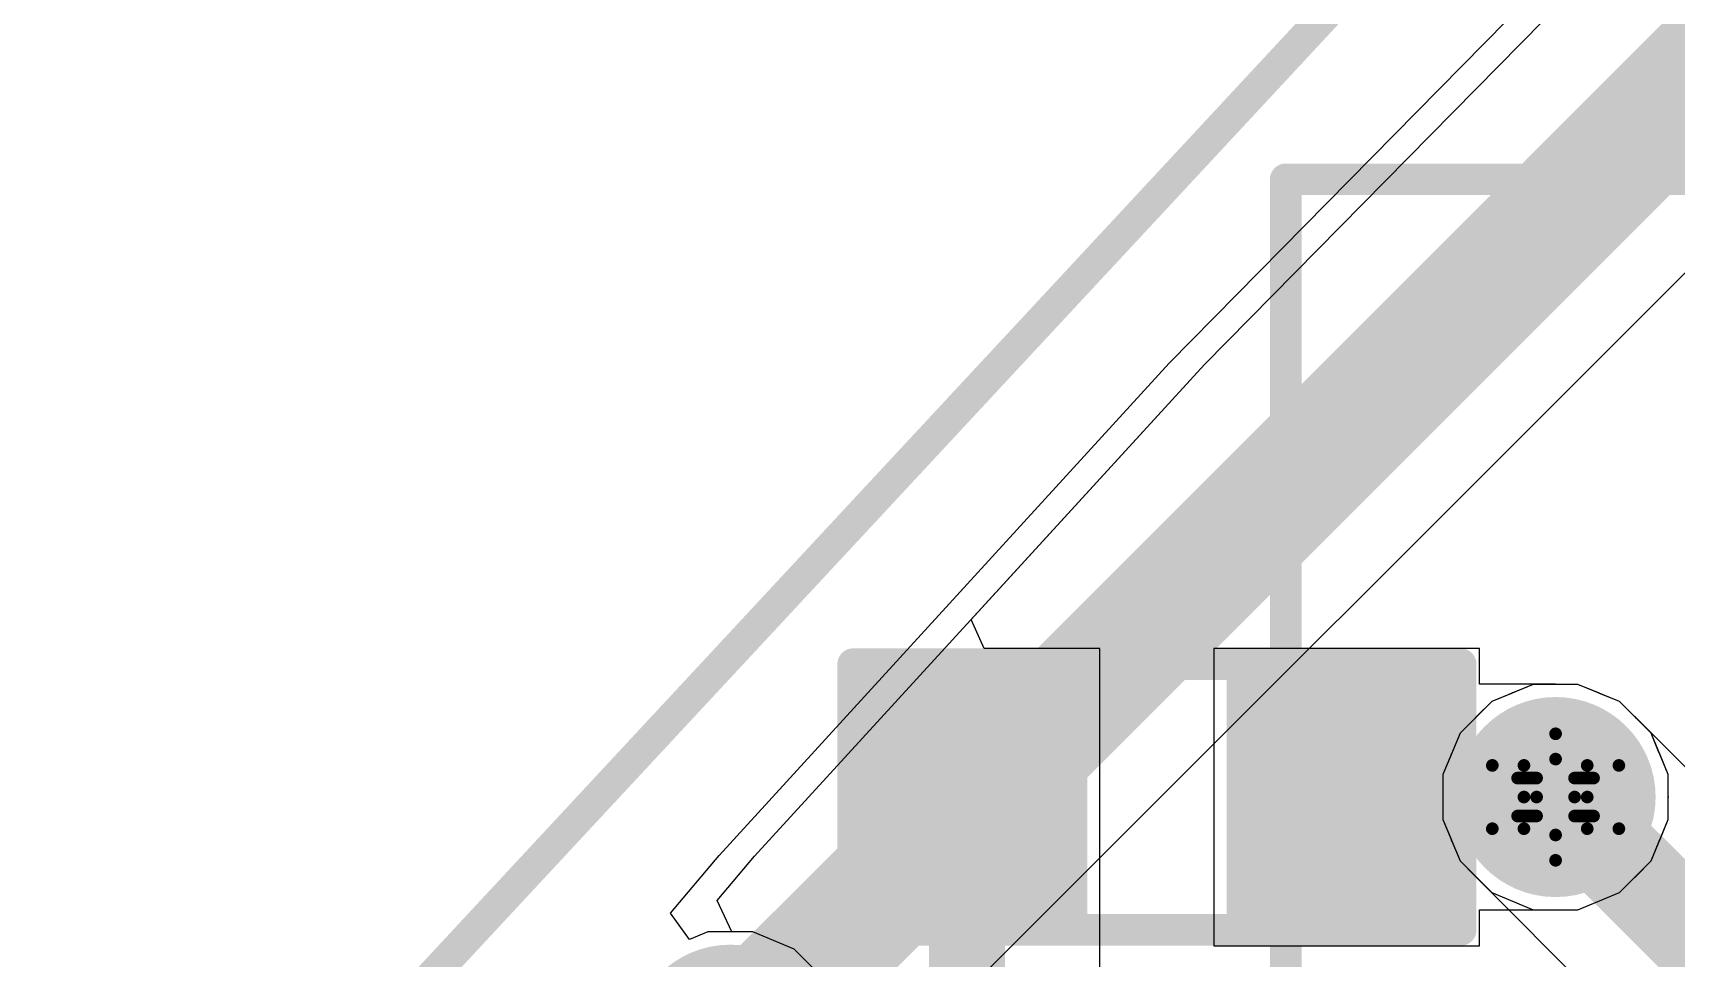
# Model space of a CAD drawing. Header units: inches. Extents: x -2.7 to 10.9, y -2.9 to 7.4.
# Drawn here: x -2.2276 to -1.968, y 1.8615 to 2.0078 of the extents above; entities that cross this region are included whole.
import ezdxf

# ---------------------------------------------------------------- set-up
doc = ezdxf.new("R2010")
doc.units = ezdxf.units.IN
doc.header["$MEASUREMENT"] = 0
for name, color, linetype in [('Board Outline', 216, 'Continuous'), ('Bottom Layer', 5, 'Continuous'), ('Bottom Overlay', 54, 'Continuous'), ('Bottom Solder', 6, 'Continuous'), ('Drill Drawing', 1, 'Continuous'), ('Layer 2', 16, 'Continuous'), ('Layer 3', 76, 'Continuous'), ('Top Layer', 1, 'Continuous'), ('Top Overlay', 2, 'Continuous'), ('Top Paste', 8, 'Continuous'), ('Top Solder', 216, 'Continuous'), ('Via Holes', 16, 'Continuous')]:
    doc.layers.add(name, color=color, linetype=linetype)

# ---------------------------------------------------------------- blocks, each defined once
blk = doc.blocks.new('R___0603_199')
at = {"layer": 'Top Layer'}
for points in [[(-0.015, 0.0175), (-0.015, -0.0175), (-0.045, -0.0175), (-0.045, 0.0175)], [(0.045, 0.0175), (0.045, -0.0175), (0.015, -0.0175), (0.015, 0.0175)]]:
    blk.add_hatch(color=1, dxfattribs=at).paths.add_polyline_path(points)
at = {"layer": 'Top Paste'}
for points in [[(-0.015, 0.0175), (-0.015, -0.0175), (-0.045, -0.0175), (-0.045, 0.0175)], [(0.045, 0.0175), (0.045, -0.0175), (0.015, -0.0175), (0.015, 0.0175)]]:
    blk.add_hatch(color=8, dxfattribs=at).paths.add_polyline_path(points)
at = {"layer": 'Top Solder'}
for points in [[(-0.011, 0.0215), (-0.011, -0.0215), (-0.049, -0.0215), (-0.049, 0.0215)], [(0.049, 0.0215), (0.049, -0.0215), (0.011, -0.0215), (0.011, 0.0215)]]:
    blk.add_hatch(color=216, dxfattribs=at).paths.add_polyline_path(points)
at = {"layer": 'Top Overlay'}
for points in [[(-0.048, 0.021, 0.005, 0.005, 0), (0.048, 0.021, 0.005, 0.005, 0)], [(-0.048, -0.021, 0.005, 0.005, 0), (-0.048, 0.021, 0.005, 0.005, 0)], [(0.048, -0.021, 0.005, 0.005, 0), (0.048, 0.021, 0.005, 0.005, 0)], [(-0.048, -0.021, 0.005, 0.005, 0), (0.048, -0.021, 0.005, 0.005, 0)]]:
    blk.add_lwpolyline(points, format="xyseb", dxfattribs=at)
for points in [[(-0.04925, 0.021, 0.0025, 0.0025, 1), (-0.04675, 0.021, 0.0025, 0.0025, 1)], [(-0.04925, 0.021, 0.0025, 0.0025, 1), (-0.04675, 0.021, 0.0025, 0.0025, 1)], [(0.04675, 0.021, 0.0025, 0.0025, 1), (0.04925, 0.021, 0.0025, 0.0025, 1)], [(0.04675, 0.021, 0.0025, 0.0025, 1), (0.04925, 0.021, 0.0025, 0.0025, 1)], [(-0.04925, -0.021, 0.0025, 0.0025, 1), (-0.04675, -0.021, 0.0025, 0.0025, 1)], [(-0.04925, -0.021, 0.0025, 0.0025, 1), (-0.04675, -0.021, 0.0025, 0.0025, 1)], [(0.04675, -0.021, 0.0025, 0.0025, 1), (0.04925, -0.021, 0.0025, 0.0025, 1)], [(0.04675, -0.021, 0.0025, 0.0025, 1), (0.04925, -0.021, 0.0025, 0.0025, 1)]]:
    blk.add_lwpolyline(points, format="xyseb", close=True, dxfattribs=at)
blk = doc.blocks.new('SMRH74_220MT_B_240')
at = {"layer": 'Bottom Overlay'}
for points in [[(-0.14764, 0.14764, 0.005, 0.005, 0), (0.14764, 0.14764, 0.005, 0.005, 0)], [(0.14764, 0.14764, 0.005, 0.005, 0), (0.14764, 0.05736, 0.005, 0.005, 0)]]:
    blk.add_lwpolyline(points, format="xyseb", dxfattribs=at)
blk.add_lwpolyline([(0.14639, 0.14764, 0.0025, 0.0025, 1), (0.14889, 0.14764, 0.0025, 0.0025, 1)], format="xyseb", close=True, dxfattribs=at)
blk.add_lwpolyline([(0.14639, 0.14764, 0.0025, 0.0025, 1), (0.14889, 0.14764, 0.0025, 0.0025, 1)], format="xyseb", close=True, dxfattribs=at)

msp = doc.modelspace()

# ---------------------------------------------------------------- hatches: boundary and pattern name
at = {"layer": 'Bottom Layer'}
h = msp.add_hatch(color=5, dxfattribs=at)
edge = h.paths.add_edge_path()
edge.add_arc((-1.987, 1.887), 0.01181, 0, 360)
at = {"layer": 'Bottom Solder'}
h = msp.add_hatch(color=6, dxfattribs=at)
edge = h.paths.add_edge_path()
edge.add_arc((-1.987, 1.887), 0.01581, 0, 360)
h = msp.add_hatch(color=6, dxfattribs=at)
edge = h.paths.add_edge_path()
edge.add_arc((-2.11739, 1.84786), 0.01581, 0, 360)
at = {"layer": 'Layer 2'}
h = msp.add_hatch(color=16, dxfattribs=at)
edge = h.paths.add_edge_path()
edge.add_arc((-1.987, 1.887), 0.01181, 0, 360)
at = {"layer": 'Layer 3'}
h = msp.add_hatch(color=76, dxfattribs=at)
edge = h.paths.add_edge_path()
edge.add_arc((-1.987, 1.887), 0.01181, 0, 360)
at = {"layer": 'Top Layer'}
h = msp.add_hatch(color=1, dxfattribs=at)
edge = h.paths.add_edge_path()
edge.add_arc((-1.987, 1.887), 0.01181, 0, 360)
at = {"layer": 'Top Solder'}
h = msp.add_hatch(color=216, dxfattribs=at)
edge = h.paths.add_edge_path()
edge.add_arc((-1.987, 1.887), 0.01581, 0, 360)
h = msp.add_hatch(color=216, dxfattribs=at)
edge = h.paths.add_edge_path()
edge.add_arc((-2.11739, 1.84786), 0.01581, 0, 360)
at = {"layer": 'Via Holes'}
h = msp.add_hatch(color=7, dxfattribs=at)
edge = h.paths.add_edge_path()
edge.add_arc((-1.987, 1.887), 0.00591, 0, 360)

# ---------------------------------------------------------------- linework, layer by layer
at = {"layer": 'Board Outline'}
msp.add_lwpolyline([(-2.49969, 1.37795, 0.005, 0.005, -0.740599), (2.8433, 0.25075, 0.005, 0.005, 0)], format="xyseb", dxfattribs=at)
at = {"layer": 'Bottom Layer'}
for p, q in [((-2.10298, 1.83344), (-1.94183, 1.99458)), ((-1.99383, 1.90348), (-1.99396, 1.90339)), ((-1.99367, 1.90352), (-1.99383, 1.90348)), ((-1.99054, 1.90481), (-1.99367, 1.90352)), ((-1.98716, 1.90481), (-1.99054, 1.90481)), ((-1.987, 1.90484), (-1.98716, 1.90481)), ((-1.98684, 1.90481), (-1.987, 1.90484)), ((-1.98346, 1.90481), (-1.98684, 1.90481)), ((-1.98033, 1.90352), (-1.98346, 1.90481)), ((-1.98017, 1.90348), (-1.98033, 1.90352)), ((-1.98004, 1.90339), (-1.98017, 1.90348)), ((-1.99709, 1.9021), (-1.99948, 1.89971)), ((-1.99396, 1.90339), (-1.99709, 1.9021)), ((-1.97691, 1.9021), (-1.98004, 1.90339)), ((-1.97452, 1.89971), (-1.97691, 1.9021)), ((-1.99971, 1.89948), (-2.0021, 1.89709)), ((-1.99962, 1.89962), (-1.99971, 1.89948)), ((-1.99948, 1.89971), (-1.99962, 1.89962)), ((-1.97438, 1.89962), (-1.97452, 1.89971)), ((-1.94124, 1.86648), (-1.97438, 1.89962)), ((-2.0021, 1.89709), (-2.00339, 1.89396)), ((-2.00352, 1.89367), (-2.00481, 1.89054)), ((-2.00348, 1.89383), (-2.00352, 1.89367)), ((-2.00339, 1.89396), (-2.00348, 1.89383)), ((-2.00481, 1.89054), (-2.00481, 1.88716)), ((-2.00481, 1.88716), (-2.00484, 1.887)), ((-2.00484, 1.887), (-2.00481, 1.88684)), ((-2.00481, 1.88684), (-2.00481, 1.88346)), ((-2.00481, 1.88346), (-2.00352, 1.88033)), ((-2.00352, 1.88033), (-2.00348, 1.88017)), ((-2.00348, 1.88017), (-2.00339, 1.88004)), ((-2.00339, 1.88004), (-2.0021, 1.87691)), ((-2.0021, 1.87691), (-1.99971, 1.87452)), ((-1.99971, 1.87452), (-1.99962, 1.87438)), ((-1.99962, 1.87438), (-1.96614, 1.8409))]:
    msp.add_line(p, q, dxfattribs=at)
for points in [[(-2.11739, 1.84786, 0.02, 0.02, 0), (-1.85926, 2.106, 0.02, 0.02, 0)], [(-1.987, 1.887, 0.015, 0.015, 0), (-1.9483, 1.8483, 0.015, 0.015, 0)]]:
    msp.add_lwpolyline(points, format="xyseb", dxfattribs=at)
msp.add_lwpolyline([(-1.99075, 1.887, 0.0075, 0.0075, 1), (-1.98325, 1.887, 0.0075, 0.0075, 1)], format="xyseb", close=True, dxfattribs=at)
at = {"layer": 'Drill Drawing'}
for points in [[(-1.992, 1.892, 0.002, 0.002, 0), (-1.987, 1.897, 0.002, 0.002, 0)], [(-1.987, 1.897, 0.002, 0.002, 0), (-1.982, 1.892, 0.002, 0.002, 0)], [(-1.99, 1.89, 0.002, 0.002, 0), (-1.987, 1.893, 0.002, 0.002, 0)], [(-1.987, 1.893, 0.002, 0.002, 0), (-1.984, 1.89, 0.002, 0.002, 0)], [(-1.997, 1.892, 0.002, 0.002, 0), (-1.992, 1.887, 0.002, 0.002, 0)], [(-1.997, 1.892, 0.002, 0.002, 0), (-1.992, 1.892, 0.002, 0.002, 0)], [(-1.993, 1.89, 0.002, 0.002, 0), (-1.99, 1.887, 0.002, 0.002, 0)], [(-1.993, 1.89, 0.002, 0.002, 0), (-1.99, 1.89, 0.002, 0.002, 0)], [(-1.984, 1.89, 0.002, 0.002, 0), (-1.981, 1.89, 0.002, 0.002, 0)], [(-1.984, 1.887, 0.002, 0.002, 0), (-1.981, 1.89, 0.002, 0.002, 0)], [(-1.982, 1.892, 0.002, 0.002, 0), (-1.977, 1.892, 0.002, 0.002, 0)], [(-1.982, 1.887, 0.002, 0.002, 0), (-1.977, 1.892, 0.002, 0.002, 0)], [(-1.997, 1.882, 0.002, 0.002, 0), (-1.992, 1.887, 0.002, 0.002, 0)], [(-1.993, 1.884, 0.002, 0.002, 0), (-1.99, 1.887, 0.002, 0.002, 0)], [(-1.984, 1.887, 0.002, 0.002, 0), (-1.981, 1.884, 0.002, 0.002, 0)], [(-1.982, 1.887, 0.002, 0.002, 0), (-1.977, 1.882, 0.002, 0.002, 0)], [(-1.997, 1.882, 0.002, 0.002, 0), (-1.992, 1.882, 0.002, 0.002, 0)], [(-1.993, 1.884, 0.002, 0.002, 0), (-1.99, 1.884, 0.002, 0.002, 0)], [(-1.992, 1.882, 0.002, 0.002, 0), (-1.987, 1.877, 0.002, 0.002, 0)], [(-1.99, 1.884, 0.002, 0.002, 0), (-1.987, 1.881, 0.002, 0.002, 0)], [(-1.987, 1.881, 0.002, 0.002, 0), (-1.984, 1.884, 0.002, 0.002, 0)], [(-1.987, 1.877, 0.002, 0.002, 0), (-1.982, 1.882, 0.002, 0.002, 0)], [(-1.984, 1.884, 0.002, 0.002, 0), (-1.981, 1.884, 0.002, 0.002, 0)], [(-1.982, 1.882, 0.002, 0.002, 0), (-1.977, 1.882, 0.002, 0.002, 0)]]:
    msp.add_lwpolyline(points, format="xyseb", dxfattribs=at)
for points in [[(-1.9875, 1.897, 0.001, 0.001, 1), (-1.9865, 1.897, 0.001, 0.001, 1)], [(-1.9875, 1.897, 0.001, 0.001, 1), (-1.9865, 1.897, 0.001, 0.001, 1)], [(-1.9875, 1.893, 0.001, 0.001, 1), (-1.9865, 1.893, 0.001, 0.001, 1)], [(-1.9875, 1.893, 0.001, 0.001, 1), (-1.9865, 1.893, 0.001, 0.001, 1)], [(-1.9975, 1.892, 0.001, 0.001, 1), (-1.9965, 1.892, 0.001, 0.001, 1)], [(-1.9975, 1.892, 0.001, 0.001, 1), (-1.9965, 1.892, 0.001, 0.001, 1)], [(-1.9935, 1.89, 0.001, 0.001, 1), (-1.9925, 1.89, 0.001, 0.001, 1)], [(-1.9935, 1.89, 0.001, 0.001, 1), (-1.9925, 1.89, 0.001, 0.001, 1)], [(-1.9925, 1.892, 0.001, 0.001, 1), (-1.9915, 1.892, 0.001, 0.001, 1)], [(-1.9925, 1.892, 0.001, 0.001, 1), (-1.9915, 1.892, 0.001, 0.001, 1)], [(-1.9905, 1.89, 0.001, 0.001, 1), (-1.9895, 1.89, 0.001, 0.001, 1)], [(-1.9905, 1.89, 0.001, 0.001, 1), (-1.9895, 1.89, 0.001, 0.001, 1)], [(-1.9845, 1.89, 0.001, 0.001, 1), (-1.9835, 1.89, 0.001, 0.001, 1)], [(-1.9845, 1.89, 0.001, 0.001, 1), (-1.9835, 1.89, 0.001, 0.001, 1)], [(-1.9825, 1.892, 0.001, 0.001, 1), (-1.9815, 1.892, 0.001, 0.001, 1)], [(-1.9825, 1.892, 0.001, 0.001, 1), (-1.9815, 1.892, 0.001, 0.001, 1)], [(-1.9815, 1.89, 0.001, 0.001, 1), (-1.9805, 1.89, 0.001, 0.001, 1)], [(-1.9815, 1.89, 0.001, 0.001, 1), (-1.9805, 1.89, 0.001, 0.001, 1)], [(-1.9775, 1.892, 0.001, 0.001, 1), (-1.9765, 1.892, 0.001, 0.001, 1)], [(-1.9775, 1.892, 0.001, 0.001, 1), (-1.9765, 1.892, 0.001, 0.001, 1)], [(-1.9925, 1.887, 0.001, 0.001, 1), (-1.9915, 1.887, 0.001, 0.001, 1)], [(-1.9925, 1.887, 0.001, 0.001, 1), (-1.9915, 1.887, 0.001, 0.001, 1)], [(-1.9905, 1.887, 0.001, 0.001, 1), (-1.9895, 1.887, 0.001, 0.001, 1)], [(-1.9905, 1.887, 0.001, 0.001, 1), (-1.9895, 1.887, 0.001, 0.001, 1)], [(-1.9845, 1.887, 0.001, 0.001, 1), (-1.9835, 1.887, 0.001, 0.001, 1)], [(-1.9845, 1.887, 0.001, 0.001, 1), (-1.9835, 1.887, 0.001, 0.001, 1)], [(-1.9825, 1.887, 0.001, 0.001, 1), (-1.9815, 1.887, 0.001, 0.001, 1)], [(-1.9825, 1.887, 0.001, 0.001, 1), (-1.9815, 1.887, 0.001, 0.001, 1)], [(-1.9975, 1.882, 0.001, 0.001, 1), (-1.9965, 1.882, 0.001, 0.001, 1)], [(-1.9975, 1.882, 0.001, 0.001, 1), (-1.9965, 1.882, 0.001, 0.001, 1)], [(-1.9935, 1.884, 0.001, 0.001, 1), (-1.9925, 1.884, 0.001, 0.001, 1)], [(-1.9935, 1.884, 0.001, 0.001, 1), (-1.9925, 1.884, 0.001, 0.001, 1)], [(-1.9925, 1.882, 0.001, 0.001, 1), (-1.9915, 1.882, 0.001, 0.001, 1)], [(-1.9925, 1.882, 0.001, 0.001, 1), (-1.9915, 1.882, 0.001, 0.001, 1)], [(-1.9905, 1.884, 0.001, 0.001, 1), (-1.9895, 1.884, 0.001, 0.001, 1)], [(-1.9905, 1.884, 0.001, 0.001, 1), (-1.9895, 1.884, 0.001, 0.001, 1)], [(-1.9845, 1.884, 0.001, 0.001, 1), (-1.9835, 1.884, 0.001, 0.001, 1)], [(-1.9845, 1.884, 0.001, 0.001, 1), (-1.9835, 1.884, 0.001, 0.001, 1)], [(-1.9825, 1.882, 0.001, 0.001, 1), (-1.9815, 1.882, 0.001, 0.001, 1)], [(-1.9825, 1.882, 0.001, 0.001, 1), (-1.9815, 1.882, 0.001, 0.001, 1)], [(-1.9815, 1.884, 0.001, 0.001, 1), (-1.9805, 1.884, 0.001, 0.001, 1)], [(-1.9815, 1.884, 0.001, 0.001, 1), (-1.9805, 1.884, 0.001, 0.001, 1)], [(-1.9775, 1.882, 0.001, 0.001, 1), (-1.9765, 1.882, 0.001, 0.001, 1)], [(-1.9775, 1.882, 0.001, 0.001, 1), (-1.9765, 1.882, 0.001, 0.001, 1)], [(-1.9875, 1.881, 0.001, 0.001, 1), (-1.9865, 1.881, 0.001, 0.001, 1)], [(-1.9875, 1.881, 0.001, 0.001, 1), (-1.9865, 1.881, 0.001, 0.001, 1)], [(-1.9875, 1.877, 0.001, 0.001, 1), (-1.9865, 1.877, 0.001, 0.001, 1)], [(-1.9875, 1.877, 0.001, 0.001, 1), (-1.9865, 1.877, 0.001, 0.001, 1)]]:
    msp.add_lwpolyline(points, format="xyseb", close=True, dxfattribs=at)
at = {"layer": 'Layer 2'}
for p, q in [((-2.0425, 1.95536), (-1.96858, 2.0304)), ((-2.11358, 1.87763), (-2.0425, 1.95536)), ((-1.99054, 1.90481), (-1.99709, 1.9021)), ((-1.98346, 1.90481), (-1.99054, 1.90481)), ((-1.97691, 1.9021), (-1.98346, 1.90481)), ((-1.99709, 1.9021), (-2.0021, 1.89709)), ((-1.9719, 1.89709), (-1.97691, 1.9021)), ((-2.0021, 1.89709), (-2.00481, 1.89054)), ((-1.96919, 1.89054), (-1.9719, 1.89709)), ((-2.00481, 1.89054), (-2.00481, 1.88346)), ((-1.96919, 1.88346), (-1.96919, 1.89054)), ((-2.00481, 1.88346), (-2.0021, 1.87691)), ((-1.9719, 1.87691), (-1.96919, 1.88346)), ((-2.11948, 1.87067), (-2.11358, 1.87763)), ((-2.0021, 1.87691), (-1.99709, 1.8719)), ((-1.97691, 1.8719), (-1.9719, 1.87691)), ((-2.11717, 1.86567), (-2.11948, 1.87067)), ((-1.99709, 1.8719), (-1.99054, 1.86919)), ((-1.98346, 1.86919), (-1.97691, 1.8719)), ((-1.99054, 1.86919), (-1.98346, 1.86919)), ((-2.11385, 1.86567), (-2.11717, 1.86567)), ((-2.10731, 1.86296), (-2.11385, 1.86567)), ((-2.1023, 1.85795), (-2.10731, 1.86296))]:
    msp.add_line(p, q, dxfattribs=at)
at = {"layer": 'Layer 3'}
for p, q in [((-2.04804, 1.95559), (-1.97406, 2.03075)), ((-2.11916, 1.87774), (-2.04804, 1.95559)), ((-1.99054, 1.90481), (-1.99709, 1.9021)), ((-1.98346, 1.90481), (-1.99054, 1.90481)), ((-1.97691, 1.9021), (-1.98346, 1.90481)), ((-1.99709, 1.9021), (-2.0021, 1.89709)), ((-1.9719, 1.89709), (-1.97691, 1.9021)), ((-2.0021, 1.89709), (-2.00481, 1.89054)), ((-1.96919, 1.89054), (-1.9719, 1.89709)), ((-2.00481, 1.89054), (-2.00481, 1.88346)), ((-1.96919, 1.88346), (-1.96919, 1.89054)), ((-2.00481, 1.88346), (-2.0021, 1.87691)), ((-1.9719, 1.87691), (-1.96919, 1.88346)), ((-2.12689, 1.86862), (-2.11916, 1.87774)), ((-2.0021, 1.87691), (-1.99709, 1.8719)), ((-1.97691, 1.8719), (-1.9719, 1.87691)), ((-1.99709, 1.8719), (-1.99054, 1.86919)), ((-1.98346, 1.86919), (-1.97691, 1.8719)), ((-2.12386, 1.86446), (-2.12689, 1.86862)), ((-1.99054, 1.86919), (-1.98346, 1.86919)), ((-2.12094, 1.86567), (-2.12386, 1.86446)), ((-2.11385, 1.86567), (-2.12094, 1.86567)), ((-2.10731, 1.86296), (-2.11385, 1.86567)), ((-2.1023, 1.85795), (-2.10731, 1.86296))]:
    msp.add_line(p, q, dxfattribs=at)
at = {"layer": 'Top Layer'}
for p, q in [((-2.0425, 1.95536), (-1.96858, 2.0304)), ((-2.07934, 1.91508), (-2.0425, 1.95536)), ((-2.07732, 1.9105), (-2.07934, 1.91508)), ((-2.059, 1.9105), (-2.07732, 1.9105)), ((-2.059, 1.8635), (-2.059, 1.9105)), ((-1.999, 1.9105), (-2.041, 1.9105)), ((-2.041, 1.9105), (-2.041, 1.8635)), ((-1.999, 1.90484), (-1.999, 1.9105)), ((-1.987, 1.90484), (-1.999, 1.90484)), ((-1.98684, 1.90481), (-1.987, 1.90484)), ((-1.98346, 1.90481), (-1.98684, 1.90481)), ((-1.98033, 1.90352), (-1.98346, 1.90481)), ((-1.98017, 1.90348), (-1.98033, 1.90352)), ((-1.98004, 1.90339), (-1.98017, 1.90348)), ((-1.97691, 1.9021), (-1.98004, 1.90339)), ((-1.97452, 1.89971), (-1.97691, 1.9021)), ((-1.97438, 1.89962), (-1.97452, 1.89971)), ((-1.97429, 1.89948), (-1.97438, 1.89962)), ((-1.9719, 1.89709), (-1.97429, 1.89948)), ((-1.97061, 1.89396), (-1.9719, 1.89709)), ((-1.97052, 1.89383), (-1.97061, 1.89396)), ((-1.97048, 1.89367), (-1.97052, 1.89383)), ((-1.96919, 1.89054), (-1.97048, 1.89367)), ((-1.96919, 1.88716), (-1.96919, 1.89054)), ((-1.96916, 1.887), (-1.96919, 1.88716)), ((-1.96919, 1.88684), (-1.96916, 1.887)), ((-1.96919, 1.88346), (-1.96919, 1.88684)), ((-1.97048, 1.88033), (-1.96919, 1.88346)), ((-1.97061, 1.88004), (-1.97052, 1.88017)), ((-1.97052, 1.88017), (-1.97048, 1.88033)), ((-1.9719, 1.87691), (-1.97061, 1.88004)), ((-1.97429, 1.87452), (-1.9719, 1.87691)), ((-1.97691, 1.8719), (-1.97452, 1.87429)), ((-1.97452, 1.87429), (-1.97438, 1.87438)), ((-1.97438, 1.87438), (-1.97429, 1.87452)), ((-1.98346, 1.86919), (-1.98033, 1.87048)), ((-1.98033, 1.87048), (-1.98017, 1.87052)), ((-1.98017, 1.87052), (-1.98004, 1.87061)), ((-1.98004, 1.87061), (-1.97691, 1.8719)), ((-1.999, 1.8635), (-1.999, 1.86916)), ((-1.999, 1.86916), (-1.987, 1.86916)), ((-1.987, 1.86916), (-1.98684, 1.86919)), ((-1.98684, 1.86919), (-1.98346, 1.86919)), ((-2.059, 1.86011), (-2.059, 1.8635)), ((-2.059, 1.8635), (-2.059, 1.8635)), ((-2.041, 1.8635), (-1.999, 1.8635))]:
    msp.add_line(p, q, dxfattribs=at)
for points in [[(-2.02, 1.887, 0.015, 0.015, 0), (-1.987, 1.887, 0.015, 0.015, 0)], [(-2.08, 1.83661, 0.012, 0.012, 0), (-2.08, 1.887, 0.012, 0.012, 0)]]:
    msp.add_lwpolyline(points, format="xyseb", dxfattribs=at)
for points in [[(-2.02375, 1.887, 0.0075, 0.0075, 1), (-2.01625, 1.887, 0.0075, 0.0075, 1)], [(-1.99075, 1.887, 0.0075, 0.0075, 1), (-1.98325, 1.887, 0.0075, 0.0075, 1)], [(-2.083, 1.887, 0.006, 0.006, 1), (-2.077, 1.887, 0.006, 0.006, 1)]]:
    msp.add_lwpolyline(points, format="xyseb", close=True, dxfattribs=at)

# ---------------------------------------------------------------- block references
at = {"rotation": 90}
msp.add_blockref('SMRH74_220MT_B_240', (-1.882, 1.837), dxfattribs=at)
msp.add_blockref('R___0603_199', (-2.05, 1.887))

doc.saveas('drawing.dxf')
